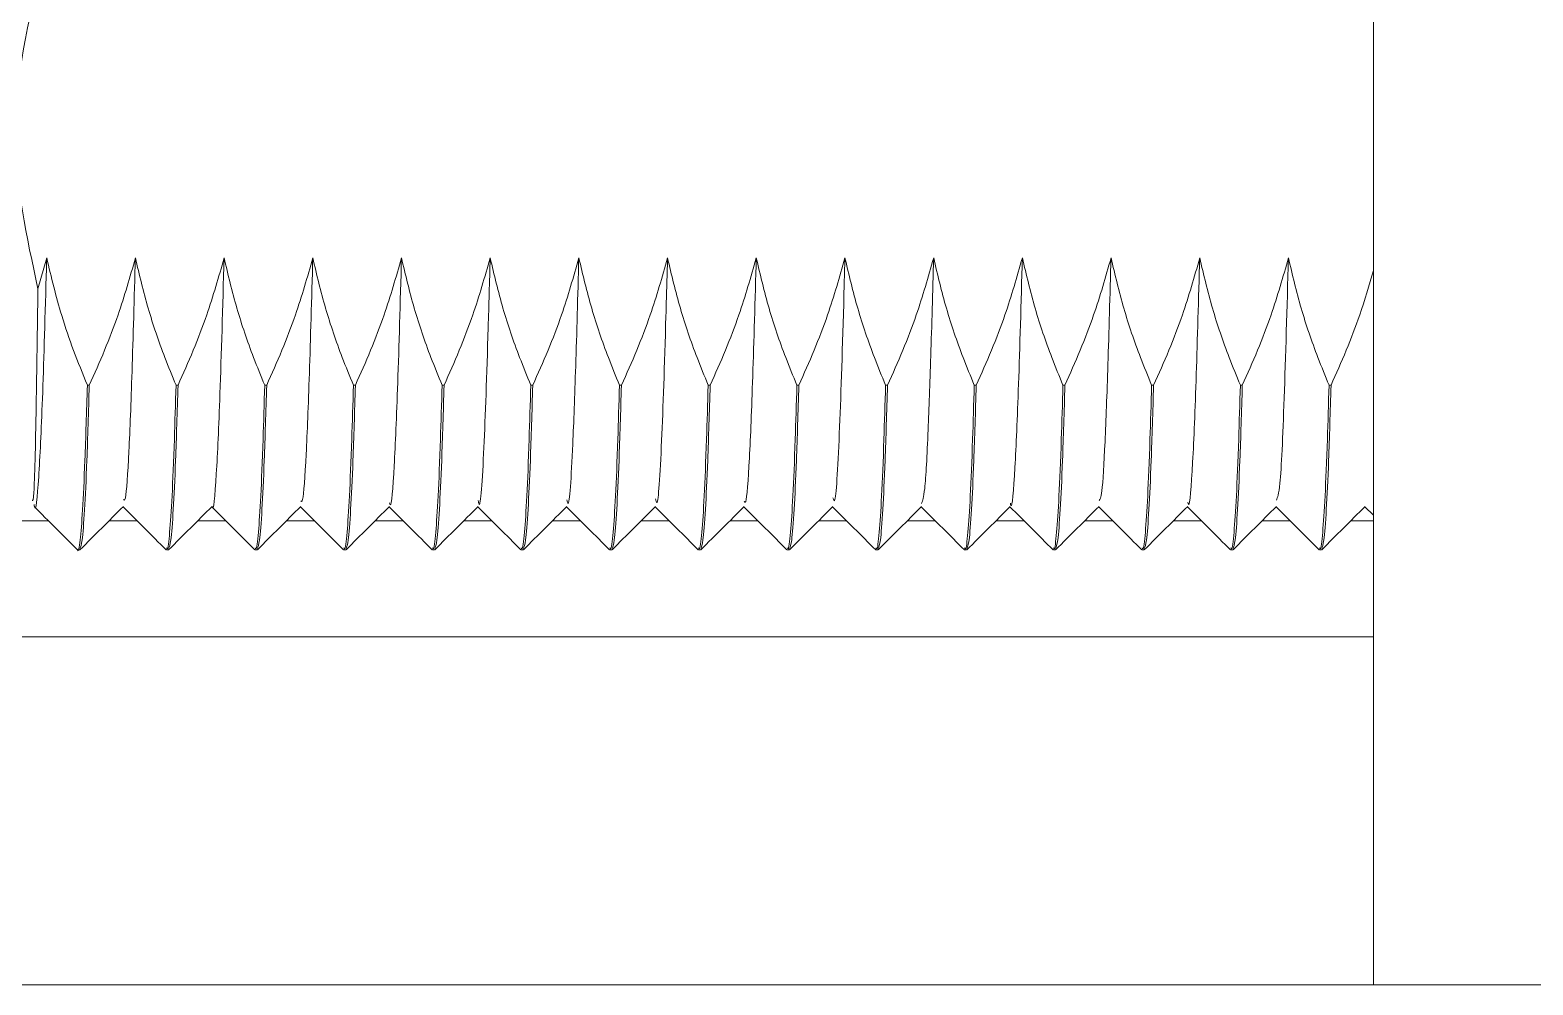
# Model space of a CAD drawing. Extents: x 500 to 100500, y -14500 to 21140.
# Drawn here: x 6284.35 to 6310.25, y -6454.45 to -6437.98 of the extents above; entities that cross this region are included whole.
import ezdxf

# ---------------------------------------------------------------- set-up
doc = ezdxf.new("R2010")
doc.units = 0
doc.linetypes.add('SLD-Solid', pattern=[0])
doc.layers.add('D', color=7, linetype='CONTINUOUS')
doc.layers.add('MODEL', color=7, linetype='SLD-Solid', lineweight=15)

# ---------------------------------------------------------------- blocks, each defined once
blk = doc.blocks.new('KASDADS')
at = {"layer": 'MODEL', "color": 4}
for p, q in [((-53559.016, -66369.889, 21.357), (-53559.016, -66406.889, 21.357)), ((-53582.026, -66394.886, 21.357), (-53581.875, -66394.355, 21.357)), ((-53581.175, -66396.549, 21.357), (-53581.142, -66396.549, 21.357)), ((-53579.647, -66396.549, 21.357), (-53579.613, -66396.549, 21.357)), ((-53578.119, -66396.549, 21.357), (-53578.085, -66396.549, 21.357)), ((-53576.59, -66396.549, 21.357), (-53576.557, -66396.549, 21.357)), ((-53575.062, -66396.549, 21.357), (-53575.028, -66396.549, 21.357)), ((-53573.534, -66396.549, 21.357), (-53573.5, -66396.549, 21.357)), ((-53572.006, -66396.549, 21.357), (-53571.972, -66396.549, 21.357)), ((-53570.477, -66396.549, 21.357), (-53570.443, -66396.549, 21.357)), ((-53568.949, -66396.549, 21.357), (-53568.915, -66396.549, 21.357)), ((-53567.421, -66396.549, 21.357), (-53567.387, -66396.549, 21.357)), ((-53565.892, -66396.549, 21.357), (-53565.859, -66396.549, 21.357)), ((-53564.364, -66396.549, 21.357), (-53564.33, -66396.549, 21.357)), ((-53562.836, -66396.549, 21.357), (-53562.802, -66396.549, 21.357)), ((-53561.307, -66396.549, 21.357), (-53561.274, -66396.549, 21.357)), ((-53559.779, -66396.549, 21.357), (-53559.745, -66396.549, 21.357)), ((-53559.164, -66398.645, 21.357), (-53559.016, -66398.792, 21.357)), ((-53599.016, -66398.889, 21.357), (-53581.844, -66398.889, 21.357)), ((-53580.805, -66398.889, 21.357), (-53580.316, -66398.889, 21.357)), ((-53579.276, -66398.889, 21.357), (-53578.787, -66398.889, 21.357)), ((-53577.748, -66398.889, 21.357), (-53577.259, -66398.889, 21.357)), ((-53576.22, -66398.889, 21.357), (-53575.731, -66398.889, 21.357)), ((-53574.692, -66398.889, 21.357), (-53574.202, -66398.889, 21.357)), ((-53573.163, -66398.889, 21.357), (-53572.674, -66398.889, 21.357)), ((-53571.635, -66398.889, 21.357), (-53571.146, -66398.889, 21.357)), ((-53570.107, -66398.889, 21.357), (-53569.617, -66398.889, 21.357)), ((-53568.578, -66398.889, 21.357), (-53568.089, -66398.889, 21.357)), ((-53567.05, -66398.889, 21.357), (-53566.561, -66398.889, 21.357)), ((-53565.522, -66398.889, 21.357), (-53565.033, -66398.889, 21.357)), ((-53563.993, -66398.889, 21.357), (-53563.504, -66398.889, 21.357)), ((-53562.465, -66398.889, 21.357), (-53561.976, -66398.889, 21.357)), ((-53560.937, -66398.889, 21.357), (-53560.448, -66398.889, 21.357)), ((-53559.408, -66398.889, 21.357), (-53559.016, -66398.889, 21.357)), ((-53581.341, -66399.389, 21.357), (-53581.307, -66399.389, 21.357)), ((-53579.813, -66399.389, 21.357), (-53579.779, -66399.389, 21.357)), ((-53578.285, -66399.389, 21.357), (-53578.251, -66399.389, 21.357)), ((-53576.756, -66399.389, 21.357), (-53576.722, -66399.389, 21.357)), ((-53575.228, -66399.389, 21.357), (-53575.194, -66399.389, 21.357)), ((-53573.7, -66399.389, 21.357), (-53573.666, -66399.389, 21.357)), ((-53572.171, -66399.389, 21.357), (-53572.138, -66399.389, 21.357)), ((-53570.643, -66399.389, 21.357), (-53570.609, -66399.389, 21.357)), ((-53569.115, -66399.389, 21.357), (-53569.081, -66399.389, 21.357)), ((-53567.586, -66399.389, 21.357), (-53567.553, -66399.389, 21.357)), ((-53566.058, -66399.389, 21.357), (-53566.024, -66399.389, 21.357)), ((-53564.53, -66399.389, 21.357), (-53564.496, -66399.389, 21.357)), ((-53563.002, -66399.389, 21.357), (-53562.968, -66399.389, 21.357)), ((-53561.473, -66399.389, 21.357), (-53561.44, -66399.389, 21.357)), ((-53559.945, -66399.389, 21.357), (-53559.911, -66399.389, 21.357)), ((-53599.016, -66400.889, 21.357), (-53559.016, -66400.889, 21.357)), ((-53547.016, -66406.889, 21.357), (-53621.516, -66406.889, 21.357))]:
    blk.add_line(p, q, dxfattribs=at)
for points, knots in [([(-53582.026, -66394.886, 21.357), (-53582.221, -66393.992, 21.357), (-53582.628, -66392.128, 21.357), (-53582.187, -66390.267, 21.357), (-53581.958, -66389.299, 21.357)], [0, 0, 0, 0, 0.479445, 1, 1, 1, 1]), ([(-53582.092, -66398.603, 21.357), (-53582.09, -66398.617, 21.357), (-53582.064, -66398.786, 21.357), (-53582.013, -66398.228, 21.357), (-53581.949, -66396.917, 21.357), (-53581.904, -66395.393, 21.357), (-53581.878, -66394.463, 21.357), (-53581.875, -66394.355, 21.357)], [0, 0, 0, 0, 0.0279642, 0.3456984, 0.652455, 0.9597597, 1, 1, 1, 1]), ([(-53581.875, -66394.355, 21.357), (-53581.796, -66394.687, 21.357), (-53581.667, -66395.225, 21.357), (-53581.418, -66395.954, 21.357), (-53581.256, -66396.351, 21.357), (-53581.175, -66396.549, 21.357)], [0, 0, 0, 0, 0.445389, 0.722408, 1, 1, 1, 1]), ([(-53580.347, -66394.355, 21.357), (-53580.441, -66394.684, 21.357), (-53580.594, -66395.221, 21.357), (-53580.874, -66395.949, 21.357), (-53581.052, -66396.349, 21.357), (-53581.142, -66396.549, 21.357)], [0, 0, 0, 0, 0.440718, 0.720093, 1, 1, 1, 1]), ([(-53580.347, -66394.355, 21.357), (-53580.367, -66395.045, 21.357), (-53580.406, -66396.408, 21.357), (-53580.458, -66397.774, 21.357), (-53580.51, -66398.568, 21.357), (-53580.543, -66398.532, 21.357), (-53580.555, -66398.519, 21.357)], [0, 0, 0, 0, 0.280309, 0.553766, 0.837604, 1, 1, 1, 1]), ([(-53579.647, -66396.549, 21.357), (-53579.712, -66396.39, 21.357), (-53579.891, -66395.954, 21.357), (-53580.141, -66395.225, 21.357), (-53580.278, -66394.645, 21.357), (-53580.347, -66394.355, 21.357)], [0, 0, 0, 0, 0.2225172, 0.6103258, 1, 1, 1, 1]), ([(-53578.819, -66394.355, 21.357), (-53578.912, -66394.684, 21.357), (-53579.066, -66395.221, 21.357), (-53579.346, -66395.949, 21.357), (-53579.524, -66396.349, 21.357), (-53579.613, -66396.549, 21.357)], [0, 0, 0, 0, 0.440718, 0.720093, 1, 1, 1, 1]), ([(-53578.819, -66394.355, 21.357), (-53578.843, -66395.198, 21.357), (-53578.889, -66396.819, 21.357), (-53578.952, -66398.162, 21.357), (-53579.002, -66398.766, 21.357), (-53579.026, -66398.635, 21.357), (-53579.026, -66398.633, 21.357)], [0, 0, 0, 0, 0.346066, 0.664949, 0.995789, 1, 1, 1, 1]), ([(-53578.119, -66396.549, 21.357), (-53578.184, -66396.39, 21.357), (-53578.362, -66395.954, 21.357), (-53578.613, -66395.225, 21.357), (-53578.75, -66394.645, 21.357), (-53578.819, -66394.355, 21.357)], [0, 0, 0, 0, 0.222511, 0.610328, 1, 1, 1, 1]), ([(-53577.29, -66394.355, 21.357), (-53577.384, -66394.684, 21.357), (-53577.537, -66395.221, 21.357), (-53577.817, -66395.949, 21.357), (-53577.996, -66396.349, 21.357), (-53578.085, -66396.549, 21.357)], [0, 0, 0, 0, 0.4407145, 0.720095, 1, 1, 1, 1]), ([(-53577.29, -66394.355, 21.357), (-53577.31, -66395.057, 21.357), (-53577.35, -66396.449, 21.357), (-53577.404, -66397.83, 21.357), (-53577.456, -66398.581, 21.357), (-53577.488, -66398.553, 21.357), (-53577.498, -66398.544, 21.357)], [0, 0, 0, 0, 0.285686, 0.566157, 0.857471, 1, 1, 1, 1]), ([(-53576.59, -66396.549, 21.357), (-53576.656, -66396.39, 21.357), (-53576.834, -66395.954, 21.357), (-53577.085, -66395.225, 21.357), (-53577.222, -66394.645, 21.357), (-53577.29, -66394.355, 21.357)], [0, 0, 0, 0, 0.222518, 0.610329, 1, 1, 1, 1]), ([(-53575.762, -66394.355, 21.357), (-53575.856, -66394.684, 21.357), (-53576.009, -66395.221, 21.357), (-53576.289, -66395.949, 21.357), (-53576.467, -66396.349, 21.357), (-53576.557, -66396.549, 21.357)], [0, 0, 0, 0, 0.440718, 0.720093, 1, 1, 1, 1]), ([(-53575.762, -66394.355, 21.357), (-53575.784, -66395.122, 21.357), (-53575.827, -66396.642, 21.357), (-53575.887, -66398.037, 21.357), (-53575.938, -66398.686, 21.357), (-53575.965, -66398.593, 21.357), (-53575.97, -66398.579, 21.357)], [0, 0, 0, 0, 0.313221, 0.621322, 0.941636, 1, 1, 1, 1]), ([(-53575.062, -66396.549, 21.357), (-53575.127, -66396.39, 21.357), (-53575.306, -66395.954, 21.357), (-53575.557, -66395.225, 21.357), (-53575.693, -66394.645, 21.357), (-53575.762, -66394.355, 21.357)], [0, 0, 0, 0, 0.2225172, 0.6103258, 1, 1, 1, 1]), ([(-53574.234, -66394.355, 21.357), (-53574.328, -66394.684, 21.357), (-53574.481, -66395.221, 21.357), (-53574.761, -66395.949, 21.357), (-53574.939, -66396.349, 21.357), (-53575.028, -66396.549, 21.357)], [0, 0, 0, 0, 0.440718, 0.720101, 1, 1, 1, 1]), ([(-53574.234, -66394.355, 21.357), (-53574.245, -66394.766, 21.357), (-53574.284, -66396.119, 21.357), (-53574.341, -66397.759, 21.357), (-53574.403, -66398.731, 21.357), (-53574.436, -66398.565, 21.357), (-53574.441, -66398.538, 21.357)], [0, 0, 0, 0, 0.163697, 0.538594, 0.927349, 1, 1, 1, 1]), ([(-53573.534, -66396.549, 21.357), (-53573.599, -66396.39, 21.357), (-53573.778, -66395.954, 21.357), (-53574.028, -66395.225, 21.357), (-53574.165, -66394.645, 21.357), (-53574.234, -66394.355, 21.357)], [0, 0, 0, 0, 0.222511, 0.610328, 1, 1, 1, 1]), ([(-53572.706, -66394.355, 21.357), (-53572.799, -66394.684, 21.357), (-53572.952, -66395.221, 21.357), (-53573.232, -66395.949, 21.357), (-53573.411, -66396.349, 21.357), (-53573.5, -66396.549, 21.357)], [0, 0, 0, 0, 0.440711, 0.720093, 1, 1, 1, 1]), ([(-53572.706, -66394.355, 21.357), (-53572.724, -66395.012, 21.357), (-53572.761, -66396.308, 21.357), (-53572.818, -66397.826, 21.357), (-53572.872, -66398.711, 21.357), (-53572.906, -66398.553, 21.357), (-53572.913, -66398.524, 21.357)], [0, 0, 0, 0, 0.266025, 0.524772, 0.91276, 1, 1, 1, 1]), ([(-53572.006, -66396.549, 21.357), (-53572.071, -66396.39, 21.357), (-53572.249, -66395.954, 21.357), (-53572.5, -66395.225, 21.357), (-53572.637, -66394.645, 21.357), (-53572.706, -66394.355, 21.357)], [0, 0, 0, 0, 0.2225172, 0.6103258, 1, 1, 1, 1]), ([(-53571.177, -66394.355, 21.357), (-53571.271, -66394.684, 21.357), (-53571.424, -66395.221, 21.357), (-53571.704, -66395.949, 21.357), (-53571.882, -66396.349, 21.357), (-53571.972, -66396.549, 21.357)], [0, 0, 0, 0, 0.440718, 0.720093, 1, 1, 1, 1]), ([(-53571.177, -66394.355, 21.357), (-53571.187, -66394.696, 21.357), (-53571.223, -66395.985, 21.357), (-53571.279, -66397.646, 21.357), (-53571.342, -66398.689, 21.357), (-53571.377, -66398.541, 21.357), (-53571.384, -66398.51, 21.357)], [0, 0, 0, 0, 0.135248, 0.510392, 0.898068, 1, 1, 1, 1]), ([(-53570.477, -66396.549, 21.357), (-53570.542, -66396.39, 21.357), (-53570.721, -66395.954, 21.357), (-53570.972, -66395.225, 21.357), (-53571.109, -66394.645, 21.357), (-53571.177, -66394.355, 21.357)], [0, 0, 0, 0, 0.2225172, 0.6103258, 1, 1, 1, 1]), ([(-53569.649, -66394.355, 21.357), (-53569.743, -66394.684, 21.357), (-53569.896, -66395.221, 21.357), (-53570.176, -66395.949, 21.357), (-53570.354, -66396.349, 21.357), (-53570.443, -66396.549, 21.357)], [0, 0, 0, 0, 0.440718, 0.720101, 1, 1, 1, 1]), ([(-53569.649, -66394.355, 21.357), (-53569.67, -66395.078, 21.357), (-53569.71, -66396.51, 21.357), (-53569.766, -66397.897, 21.357), (-53569.818, -66398.613, 21.357), (-53569.848, -66398.563, 21.357), (-53569.856, -66398.548, 21.357)], [0, 0, 0, 0, 0.294726, 0.583226, 0.883057, 1, 1, 1, 1]), ([(-53568.949, -66396.549, 21.357), (-53569.014, -66396.39, 21.357), (-53569.193, -66395.954, 21.357), (-53569.443, -66395.225, 21.357), (-53569.58, -66394.645, 21.357), (-53569.649, -66394.355, 21.357)], [0, 0, 0, 0, 0.222518, 0.610329, 1, 1, 1, 1]), ([(-53568.121, -66394.355, 21.357), (-53568.214, -66394.684, 21.357), (-53568.368, -66395.221, 21.357), (-53568.648, -66395.949, 21.357), (-53568.826, -66396.349, 21.357), (-53568.915, -66396.549, 21.357)], [0, 0, 0, 0, 0.440711, 0.720093, 1, 1, 1, 1]), ([(-53568.121, -66394.355, 21.357), (-53568.128, -66394.626, 21.357), (-53568.162, -66395.849, 21.357), (-53568.217, -66397.525, 21.357), (-53568.281, -66398.646, 21.357), (-53568.318, -66398.521, 21.357), (-53568.328, -66398.49, 21.357)], [0, 0, 0, 0, 0.1066684, 0.4823174, 0.8688079, 1, 1, 1, 1]), ([(-53567.421, -66396.549, 21.357), (-53567.486, -66396.39, 21.357), (-53567.664, -66395.954, 21.357), (-53567.915, -66395.225, 21.357), (-53568.052, -66394.645, 21.357), (-53568.121, -66394.355, 21.357)], [0, 0, 0, 0, 0.2225172, 0.6103258, 1, 1, 1, 1]), ([(-53566.592, -66394.355, 21.357), (-53566.686, -66394.684, 21.357), (-53566.839, -66395.221, 21.357), (-53567.119, -66395.949, 21.357), (-53567.298, -66396.349, 21.357), (-53567.387, -66396.549, 21.357)], [0, 0, 0, 0, 0.440718, 0.720093, 1, 1, 1, 1]), ([(-53566.592, -66394.355, 21.357), (-53566.609, -66394.945, 21.357), (-53566.642, -66396.105, 21.357), (-53566.69, -66397.475, 21.357), (-53566.743, -66398.44, 21.357), (-53566.782, -66398.54, 21.357), (-53566.8, -66398.586, 21.357)], [0, 0, 0, 0, 0.237623, 0.467843, 0.755504, 1, 1, 1, 1]), ([(-53565.892, -66396.549, 21.357), (-53565.957, -66396.39, 21.357), (-53566.136, -66395.954, 21.357), (-53566.387, -66395.225, 21.357), (-53566.524, -66394.645, 21.357), (-53566.592, -66394.355, 21.357)], [0, 0, 0, 0, 0.2225172, 0.6103258, 1, 1, 1, 1]), ([(-53565.064, -66394.355, 21.357), (-53565.158, -66394.684, 21.357), (-53565.311, -66395.221, 21.357), (-53565.591, -66395.949, 21.357), (-53565.769, -66396.349, 21.357), (-53565.859, -66396.549, 21.357)], [0, 0, 0, 0, 0.440718, 0.720101, 1, 1, 1, 1]), ([(-53565.064, -66394.355, 21.357), (-53565.086, -66395.132, 21.357), (-53565.13, -66396.674, 21.357), (-53565.191, -66398.061, 21.357), (-53565.241, -66398.716, 21.357), (-53565.268, -66398.599, 21.357), (-53565.271, -66398.584, 21.357)], [0, 0, 0, 0, 0.317559, 0.630302, 0.95541, 1, 1, 1, 1]), ([(-53564.364, -66396.549, 21.357), (-53564.429, -66396.39, 21.357), (-53564.608, -66395.954, 21.357), (-53564.858, -66395.225, 21.357), (-53564.995, -66394.645, 21.357), (-53565.064, -66394.355, 21.357)], [0, 0, 0, 0, 0.222518, 0.610329, 1, 1, 1, 1]), ([(-53563.536, -66394.355, 21.357), (-53563.629, -66394.684, 21.357), (-53563.783, -66395.221, 21.357), (-53564.063, -66395.949, 21.357), (-53564.241, -66396.349, 21.357), (-53564.33, -66396.549, 21.357)], [0, 0, 0, 0, 0.440711, 0.720093, 1, 1, 1, 1]), ([(-53563.536, -66394.355, 21.357), (-53563.554, -66394.999, 21.357), (-53563.59, -66396.268, 21.357), (-53563.639, -66397.601, 21.357), (-53563.691, -66398.486, 21.357), (-53563.727, -66398.519, 21.357), (-53563.743, -66398.535, 21.357)], [0, 0, 0, 0, 0.260557, 0.513763, 0.775725, 1, 1, 1, 1]), ([(-53562.836, -66396.549, 21.357), (-53562.901, -66396.39, 21.357), (-53563.08, -66395.954, 21.357), (-53563.33, -66395.225, 21.357), (-53563.467, -66394.645, 21.357), (-53563.536, -66394.355, 21.357)], [0, 0, 0, 0, 0.2225172, 0.6103258, 1, 1, 1, 1]), ([(-53562.007, -66394.355, 21.357), (-53562.101, -66394.684, 21.357), (-53562.254, -66395.221, 21.357), (-53562.534, -66395.949, 21.357), (-53562.713, -66396.349, 21.357), (-53562.802, -66396.549, 21.357)], [0, 0, 0, 0, 0.440718, 0.720093, 1, 1, 1, 1]), ([(-53562.007, -66394.355, 21.357), (-53562.028, -66395.062, 21.357), (-53562.07, -66396.548, 21.357), (-53562.129, -66397.978, 21.357), (-53562.181, -66398.694, 21.357), (-53562.21, -66398.581, 21.357), (-53562.215, -66398.563, 21.357)], [0, 0, 0, 0, 0.287694, 0.604219, 0.933545, 1, 1, 1, 1]), ([(-53561.307, -66396.549, 21.357), (-53561.373, -66396.39, 21.357), (-53561.551, -66395.954, 21.357), (-53561.802, -66395.225, 21.357), (-53561.939, -66394.645, 21.357), (-53562.007, -66394.355, 21.357)], [0, 0, 0, 0, 0.2225172, 0.6103258, 1, 1, 1, 1]), ([(-53560.479, -66394.355, 21.357), (-53560.573, -66394.684, 21.357), (-53560.726, -66395.221, 21.357), (-53561.006, -66395.949, 21.357), (-53561.184, -66396.349, 21.357), (-53561.274, -66396.549, 21.357)], [0, 0, 0, 0, 0.4407145, 0.720095, 1, 1, 1, 1]), ([(-53560.479, -66394.355, 21.357), (-53560.504, -66395.216, 21.357), (-53560.553, -66396.935, 21.357), (-53560.619, -66398.383, 21.357), (-53560.666, -66398.484, 21.357), (-53560.687, -66398.529, 21.357)], [0, 0, 0, 0, 0.359763, 0.718706, 1, 1, 1, 1]), ([(-53559.779, -66396.549, 21.357), (-53559.844, -66396.39, 21.357), (-53560.023, -66395.954, 21.357), (-53560.274, -66395.225, 21.357), (-53560.41, -66394.645, 21.357), (-53560.479, -66394.355, 21.357)], [0, 0, 0, 0, 0.222518, 0.610329, 1, 1, 1, 1]), ([(-53559.016, -66394.57, 21.357), (-53559.09, -66394.826, 21.357), (-53559.223, -66395.291, 21.357), (-53559.478, -66395.949, 21.357), (-53559.656, -66396.349, 21.357), (-53559.745, -66396.549, 21.357)], [0, 0, 0, 0, 0.381063, 0.690241, 1, 1, 1, 1]), ([(-53582.126, -66398.536, 21.357), (-53582.116, -66398.539, 21.357), (-53582.092, -66398.549, 21.357), (-53582.059, -66397.193, 21.357), (-53582.036, -66395.593, 21.357), (-53582.026, -66394.886, 21.357)], [0, 0, 0, 0, 0.277218, 0.680332, 1, 1, 1, 1]), ([(-53581.175, -66396.549, 21.357), (-53581.189, -66397.005, 21.357), (-53581.216, -66397.877, 21.357), (-53581.257, -66398.753, 21.357), (-53581.299, -66399.254, 21.357), (-53581.329, -66399.448, 21.357), (-53581.344, -66399.38, 21.357), (-53581.345, -66399.376, 21.357)], [0, 0, 0, 0, 0.262868, 0.503528, 0.744187, 0.984853, 1, 1, 1, 1]), ([(-53581.142, -66396.549, 21.357), (-53581.155, -66397.006, 21.357), (-53581.182, -66397.881, 21.357), (-53581.223, -66398.741, 21.357), (-53581.263, -66399.274, 21.357), (-53581.29, -66399.335, 21.357), (-53581.302, -66399.364, 21.357)], [0, 0, 0, 0, 0.276366, 0.529383, 0.782399, 1, 1, 1, 1]), ([(-53579.813, -66399.352, 21.357), (-53579.808, -66399.362, 21.357), (-53579.79, -66399.408, 21.357), (-53579.757, -66399.128, 21.357), (-53579.715, -66398.504, 21.357), (-53579.679, -66397.622, 21.357), (-53579.657, -66396.87, 21.357), (-53579.647, -66396.549, 21.357)], [0, 0, 0, 0, 0.07509, 0.323982, 0.565877, 0.814786, 1, 1, 1, 1]), ([(-53579.613, -66396.549, 21.357), (-53579.627, -66397.006, 21.357), (-53579.653, -66397.874, 21.357), (-53579.694, -66398.74, 21.357), (-53579.735, -66399.272, 21.357), (-53579.762, -66399.337, 21.357), (-53579.774, -66399.367, 21.357)], [0, 0, 0, 0, 0.276353, 0.525754, 0.782386, 1, 1, 1, 1]), ([(-53578.285, -66399.352, 21.357), (-53578.28, -66399.362, 21.357), (-53578.261, -66399.408, 21.357), (-53578.228, -66399.128, 21.357), (-53578.186, -66398.504, 21.357), (-53578.151, -66397.622, 21.357), (-53578.128, -66396.87, 21.357), (-53578.119, -66396.549, 21.357)], [0, 0, 0, 0, 0.0750897, 0.3239821, 0.5658767, 0.8147866, 1, 1, 1, 1]), ([(-53578.085, -66396.549, 21.357), (-53578.099, -66397.006, 21.357), (-53578.125, -66397.874, 21.357), (-53578.166, -66398.74, 21.357), (-53578.206, -66399.272, 21.357), (-53578.233, -66399.337, 21.357), (-53578.246, -66399.367, 21.357)], [0, 0, 0, 0, 0.276353, 0.525754, 0.782386, 1, 1, 1, 1]), ([(-53576.756, -66399.352, 21.357), (-53576.752, -66399.362, 21.357), (-53576.733, -66399.408, 21.357), (-53576.7, -66399.128, 21.357), (-53576.658, -66398.504, 21.357), (-53576.623, -66397.622, 21.357), (-53576.6, -66396.87, 21.357), (-53576.59, -66396.549, 21.357)], [0, 0, 0, 0, 0.07509, 0.323982, 0.565877, 0.814786, 1, 1, 1, 1]), ([(-53576.557, -66396.549, 21.357), (-53576.57, -66397.006, 21.357), (-53576.597, -66397.874, 21.357), (-53576.638, -66398.74, 21.357), (-53576.678, -66399.272, 21.357), (-53576.705, -66399.337, 21.357), (-53576.717, -66399.367, 21.357)], [0, 0, 0, 0, 0.276353, 0.525754, 0.782386, 1, 1, 1, 1]), ([(-53575.228, -66399.352, 21.357), (-53575.224, -66399.362, 21.357), (-53575.205, -66399.408, 21.357), (-53575.172, -66399.128, 21.357), (-53575.13, -66398.504, 21.357), (-53575.094, -66397.622, 21.357), (-53575.072, -66396.87, 21.357), (-53575.062, -66396.549, 21.357)], [0, 0, 0, 0, 0.07509, 0.323982, 0.565877, 0.814786, 1, 1, 1, 1]), ([(-53575.028, -66396.549, 21.357), (-53575.042, -66397.006, 21.357), (-53575.068, -66397.874, 21.357), (-53575.109, -66398.74, 21.357), (-53575.15, -66399.272, 21.357), (-53575.177, -66399.337, 21.357), (-53575.189, -66399.367, 21.357)], [0, 0, 0, 0, 0.276353, 0.525754, 0.782386, 1, 1, 1, 1]), ([(-53573.7, -66399.352, 21.357), (-53573.695, -66399.362, 21.357), (-53573.676, -66399.408, 21.357), (-53573.643, -66399.128, 21.357), (-53573.601, -66398.504, 21.357), (-53573.566, -66397.622, 21.357), (-53573.544, -66396.87, 21.357), (-53573.534, -66396.549, 21.357)], [0, 0, 0, 0, 0.0750897, 0.3239821, 0.5658767, 0.8147866, 1, 1, 1, 1]), ([(-53573.5, -66396.549, 21.357), (-53573.514, -66397.006, 21.357), (-53573.54, -66397.874, 21.357), (-53573.581, -66398.74, 21.357), (-53573.621, -66399.272, 21.357), (-53573.648, -66399.337, 21.357), (-53573.661, -66399.367, 21.357)], [0, 0, 0, 0, 0.276353, 0.525754, 0.782386, 1, 1, 1, 1]), ([(-53572.171, -66399.352, 21.357), (-53572.167, -66399.362, 21.357), (-53572.148, -66399.408, 21.357), (-53572.115, -66399.128, 21.357), (-53572.073, -66398.504, 21.357), (-53572.038, -66397.622, 21.357), (-53572.015, -66396.87, 21.357), (-53572.006, -66396.549, 21.357)], [0, 0, 0, 0, 0.07509, 0.323982, 0.565877, 0.814786, 1, 1, 1, 1]), ([(-53571.972, -66396.549, 21.357), (-53571.986, -66397.006, 21.357), (-53572.012, -66397.874, 21.357), (-53572.053, -66398.74, 21.357), (-53572.093, -66399.272, 21.357), (-53572.12, -66399.337, 21.357), (-53572.132, -66399.367, 21.357)], [0, 0, 0, 0, 0.276353, 0.525754, 0.782386, 1, 1, 1, 1]), ([(-53570.643, -66399.352, 21.357), (-53570.639, -66399.362, 21.357), (-53570.62, -66399.408, 21.357), (-53570.587, -66399.128, 21.357), (-53570.545, -66398.504, 21.357), (-53570.51, -66397.622, 21.357), (-53570.487, -66396.87, 21.357), (-53570.477, -66396.549, 21.357)], [0, 0, 0, 0, 0.07509, 0.323982, 0.565877, 0.814786, 1, 1, 1, 1]), ([(-53570.443, -66396.549, 21.357), (-53570.457, -66397.006, 21.357), (-53570.484, -66397.874, 21.357), (-53570.525, -66398.74, 21.357), (-53570.565, -66399.272, 21.357), (-53570.592, -66399.337, 21.357), (-53570.604, -66399.367, 21.357)], [0, 0, 0, 0, 0.276353, 0.525754, 0.782386, 1, 1, 1, 1]), ([(-53569.115, -66399.352, 21.357), (-53569.11, -66399.362, 21.357), (-53569.092, -66399.408, 21.357), (-53569.058, -66399.128, 21.357), (-53569.017, -66398.504, 21.357), (-53568.981, -66397.622, 21.357), (-53568.959, -66396.87, 21.357), (-53568.949, -66396.549, 21.357)], [0, 0, 0, 0, 0.0750897, 0.3239821, 0.5658767, 0.8147866, 1, 1, 1, 1]), ([(-53568.915, -66396.549, 21.357), (-53568.929, -66397.006, 21.357), (-53568.955, -66397.874, 21.357), (-53568.996, -66398.74, 21.357), (-53569.037, -66399.272, 21.357), (-53569.063, -66399.337, 21.357), (-53569.076, -66399.367, 21.357)], [0, 0, 0, 0, 0.276353, 0.525754, 0.782386, 1, 1, 1, 1]), ([(-53567.586, -66399.352, 21.357), (-53567.582, -66399.362, 21.357), (-53567.563, -66399.408, 21.357), (-53567.53, -66399.128, 21.357), (-53567.488, -66398.504, 21.357), (-53567.453, -66397.622, 21.357), (-53567.43, -66396.87, 21.357), (-53567.421, -66396.549, 21.357)], [0, 0, 0, 0, 0.07509, 0.323982, 0.565877, 0.814786, 1, 1, 1, 1]), ([(-53567.387, -66396.549, 21.357), (-53567.401, -66397.006, 21.357), (-53567.427, -66397.874, 21.357), (-53567.468, -66398.74, 21.357), (-53567.508, -66399.272, 21.357), (-53567.535, -66399.337, 21.357), (-53567.547, -66399.367, 21.357)], [0, 0, 0, 0, 0.276353, 0.525754, 0.782386, 1, 1, 1, 1]), ([(-53566.058, -66399.352, 21.357), (-53566.054, -66399.362, 21.357), (-53566.035, -66399.408, 21.357), (-53566.002, -66399.128, 21.357), (-53565.96, -66398.504, 21.357), (-53565.925, -66397.622, 21.357), (-53565.902, -66396.87, 21.357), (-53565.892, -66396.549, 21.357)], [0, 0, 0, 0, 0.07509, 0.323982, 0.565877, 0.814786, 1, 1, 1, 1]), ([(-53565.859, -66396.549, 21.357), (-53565.872, -66397.006, 21.357), (-53565.899, -66397.874, 21.357), (-53565.94, -66398.74, 21.357), (-53565.98, -66399.272, 21.357), (-53566.007, -66399.337, 21.357), (-53566.019, -66399.367, 21.357)], [0, 0, 0, 0, 0.276353, 0.525754, 0.782386, 1, 1, 1, 1]), ([(-53564.53, -66399.352, 21.357), (-53564.525, -66399.362, 21.357), (-53564.507, -66399.408, 21.357), (-53564.474, -66399.128, 21.357), (-53564.432, -66398.504, 21.357), (-53564.396, -66397.622, 21.357), (-53564.374, -66396.87, 21.357), (-53564.364, -66396.549, 21.357)], [0, 0, 0, 0, 0.0750897, 0.3239821, 0.5658767, 0.8147866, 1, 1, 1, 1]), ([(-53564.33, -66396.549, 21.357), (-53564.344, -66397.006, 21.357), (-53564.37, -66397.874, 21.357), (-53564.411, -66398.74, 21.357), (-53564.452, -66399.272, 21.357), (-53564.479, -66399.337, 21.357), (-53564.491, -66399.367, 21.357)], [0, 0, 0, 0, 0.276353, 0.525754, 0.782386, 1, 1, 1, 1]), ([(-53563.002, -66399.352, 21.357), (-53562.997, -66399.362, 21.357), (-53562.978, -66399.408, 21.357), (-53562.945, -66399.128, 21.357), (-53562.903, -66398.504, 21.357), (-53562.868, -66397.622, 21.357), (-53562.845, -66396.87, 21.357), (-53562.836, -66396.549, 21.357)], [0, 0, 0, 0, 0.07509, 0.323982, 0.565877, 0.814786, 1, 1, 1, 1]), ([(-53562.802, -66396.549, 21.357), (-53562.816, -66397.006, 21.357), (-53562.842, -66397.874, 21.357), (-53562.883, -66398.74, 21.357), (-53562.923, -66399.272, 21.357), (-53562.95, -66399.337, 21.357), (-53562.963, -66399.367, 21.357)], [0, 0, 0, 0, 0.276353, 0.525754, 0.782387, 1, 1, 1, 1]), ([(-53561.473, -66399.352, 21.357), (-53561.469, -66399.362, 21.357), (-53561.45, -66399.408, 21.357), (-53561.417, -66399.128, 21.357), (-53561.375, -66398.504, 21.357), (-53561.34, -66397.622, 21.357), (-53561.317, -66396.87, 21.357), (-53561.307, -66396.549, 21.357)], [0, 0, 0, 0, 0.07509, 0.323982, 0.565877, 0.814786, 1, 1, 1, 1]), ([(-53561.274, -66396.549, 21.357), (-53561.287, -66397.006, 21.357), (-53561.314, -66397.874, 21.357), (-53561.355, -66398.74, 21.357), (-53561.395, -66399.272, 21.357), (-53561.422, -66399.337, 21.357), (-53561.434, -66399.367, 21.357)], [0, 0, 0, 0, 0.276353, 0.525754, 0.782386, 1, 1, 1, 1]), ([(-53559.945, -66399.352, 21.357), (-53559.941, -66399.362, 21.357), (-53559.922, -66399.408, 21.357), (-53559.889, -66399.128, 21.357), (-53559.847, -66398.504, 21.357), (-53559.811, -66397.622, 21.357), (-53559.789, -66396.87, 21.357), (-53559.779, -66396.549, 21.357)], [0, 0, 0, 0, 0.07509, 0.323982, 0.565877, 0.814787, 1, 1, 1, 1]), ([(-53559.745, -66396.549, 21.357), (-53559.759, -66397.006, 21.357), (-53559.785, -66397.874, 21.357), (-53559.826, -66398.74, 21.357), (-53559.867, -66399.272, 21.357), (-53559.894, -66399.337, 21.357), (-53559.906, -66399.367, 21.357)], [0, 0, 0, 0, 0.276353, 0.525754, 0.782386, 1, 1, 1, 1]), ([(-53582.092, -66398.641, 21.357), (-53581.968, -66398.765, 21.357), (-53581.718, -66399.014, 21.357), (-53581.469, -66399.263, 21.357), (-53581.345, -66399.388, 21.357)], [0, 0, 0, 0, 0.5, 1, 1, 1, 1]), ([(-53581.302, -66399.386, 21.357), (-53581.178, -66399.262, 21.357), (-53580.928, -66399.013, 21.357), (-53580.679, -66398.764, 21.357), (-53580.555, -66398.639, 21.357)], [0, 0, 0, 0, 0.500002, 1, 1, 1, 1]), ([(-53580.56, -66398.645, 21.357), (-53580.437, -66398.767, 21.357), (-53580.19, -66399.015, 21.357), (-53579.942, -66399.262, 21.357), (-53579.818, -66399.387, 21.357)], [0, 0, 0, 0, 0.496515, 1, 1, 1, 1]), ([(-53579.774, -66399.386, 21.357), (-53579.649, -66399.262, 21.357), (-53579.4, -66399.013, 21.357), (-53579.151, -66398.764, 21.357), (-53579.026, -66398.639, 21.357)], [0, 0, 0, 0, 0.499982, 1, 1, 1, 1]), ([(-53579.032, -66398.645, 21.357), (-53578.909, -66398.767, 21.357), (-53578.661, -66399.015, 21.357), (-53578.414, -66399.262, 21.357), (-53578.289, -66399.387, 21.357)], [0, 0, 0, 0, 0.496535, 1, 1, 1, 1]), ([(-53578.246, -66399.386, 21.357), (-53578.121, -66399.262, 21.357), (-53577.872, -66399.013, 21.357), (-53577.623, -66398.764, 21.357), (-53577.498, -66398.639, 21.357)], [0, 0, 0, 0, 0.500002, 1, 1, 1, 1]), ([(-53577.504, -66398.645, 21.357), (-53577.381, -66398.767, 21.357), (-53577.133, -66399.015, 21.357), (-53576.886, -66399.262, 21.357), (-53576.761, -66399.387, 21.357)], [0, 0, 0, 0, 0.496535, 1, 1, 1, 1]), ([(-53576.717, -66399.386, 21.357), (-53576.593, -66399.262, 21.357), (-53576.343, -66399.013, 21.357), (-53576.094, -66398.764, 21.357), (-53575.97, -66398.639, 21.357)], [0, 0, 0, 0, 0.500002, 1, 1, 1, 1]), ([(-53575.975, -66398.645, 21.357), (-53575.852, -66398.767, 21.357), (-53575.605, -66399.015, 21.357), (-53575.357, -66399.262, 21.357), (-53575.233, -66399.387, 21.357)], [0, 0, 0, 0, 0.496515, 1, 1, 1, 1]), ([(-53575.189, -66399.386, 21.357), (-53575.064, -66399.262, 21.357), (-53574.815, -66399.013, 21.357), (-53574.566, -66398.764, 21.357), (-53574.441, -66398.639, 21.357)], [0, 0, 0, 0, 0.499982, 1, 1, 1, 1]), ([(-53574.447, -66398.645, 21.357), (-53574.324, -66398.767, 21.357), (-53574.077, -66399.015, 21.357), (-53573.829, -66399.262, 21.357), (-53573.705, -66399.387, 21.357)], [0, 0, 0, 0, 0.496535, 1, 1, 1, 1]), ([(-53573.661, -66399.386, 21.357), (-53573.536, -66399.262, 21.357), (-53573.287, -66399.013, 21.357), (-53573.038, -66398.764, 21.357), (-53572.913, -66398.639, 21.357)], [0, 0, 0, 0, 0.500002, 1, 1, 1, 1]), ([(-53572.919, -66398.645, 21.357), (-53572.796, -66398.767, 21.357), (-53572.548, -66399.015, 21.357), (-53572.301, -66399.262, 21.357), (-53572.176, -66399.387, 21.357)], [0, 0, 0, 0, 0.496535, 1, 1, 1, 1]), ([(-53572.132, -66399.386, 21.357), (-53572.008, -66399.262, 21.357), (-53571.759, -66399.013, 21.357), (-53571.509, -66398.764, 21.357), (-53571.385, -66398.639, 21.357)], [0, 0, 0, 0, 0.500002, 1, 1, 1, 1]), ([(-53571.39, -66398.645, 21.357), (-53571.267, -66398.767, 21.357), (-53571.02, -66399.015, 21.357), (-53570.773, -66399.262, 21.357), (-53570.648, -66399.387, 21.357)], [0, 0, 0, 0, 0.496515, 1, 1, 1, 1]), ([(-53570.604, -66399.386, 21.357), (-53570.479, -66399.262, 21.357), (-53570.23, -66399.013, 21.357), (-53569.981, -66398.764, 21.357), (-53569.857, -66398.639, 21.357)], [0, 0, 0, 0, 0.500002, 1, 1, 1, 1]), ([(-53569.862, -66398.645, 21.357), (-53569.739, -66398.767, 21.357), (-53569.492, -66399.015, 21.357), (-53569.244, -66399.262, 21.357), (-53569.12, -66399.387, 21.357)], [0, 0, 0, 0, 0.496535, 1, 1, 1, 1]), ([(-53569.076, -66399.386, 21.357), (-53568.951, -66399.262, 21.357), (-53568.702, -66399.013, 21.357), (-53568.453, -66398.764, 21.357), (-53568.328, -66398.639, 21.357)], [0, 0, 0, 0, 0.500002, 1, 1, 1, 1]), ([(-53568.334, -66398.645, 21.357), (-53568.211, -66398.767, 21.357), (-53567.963, -66399.015, 21.357), (-53567.716, -66399.262, 21.357), (-53567.591, -66399.387, 21.357)], [0, 0, 0, 0, 0.496535, 1, 1, 1, 1]), ([(-53567.547, -66399.386, 21.357), (-53567.423, -66399.262, 21.357), (-53567.174, -66399.013, 21.357), (-53566.924, -66398.764, 21.357), (-53566.8, -66398.639, 21.357)], [0, 0, 0, 0, 0.500002, 1, 1, 1, 1]), ([(-53566.805, -66398.645, 21.357), (-53566.683, -66398.767, 21.357), (-53566.435, -66399.015, 21.357), (-53566.188, -66399.262, 21.357), (-53566.063, -66399.387, 21.357)], [0, 0, 0, 0, 0.496535, 1, 1, 1, 1]), ([(-53566.019, -66399.386, 21.357), (-53565.895, -66399.262, 21.357), (-53565.645, -66399.013, 21.357), (-53565.396, -66398.764, 21.357), (-53565.272, -66398.639, 21.357)], [0, 0, 0, 0, 0.500002, 1, 1, 1, 1]), ([(-53565.277, -66398.645, 21.357), (-53565.154, -66398.767, 21.357), (-53564.907, -66399.015, 21.357), (-53564.659, -66399.262, 21.357), (-53564.535, -66399.387, 21.357)], [0, 0, 0, 0, 0.496535, 1, 1, 1, 1]), ([(-53564.491, -66399.386, 21.357), (-53564.366, -66399.262, 21.357), (-53564.117, -66399.013, 21.357), (-53563.868, -66398.764, 21.357), (-53563.743, -66398.639, 21.357)], [0, 0, 0, 0, 0.500002, 1, 1, 1, 1]), ([(-53563.749, -66398.645, 21.357), (-53563.626, -66398.767, 21.357), (-53563.378, -66399.015, 21.357), (-53563.131, -66399.262, 21.357), (-53563.006, -66399.387, 21.357)], [0, 0, 0, 0, 0.496535, 1, 1, 1, 1]), ([(-53562.963, -66399.386, 21.357), (-53562.838, -66399.262, 21.357), (-53562.589, -66399.013, 21.357), (-53562.34, -66398.764, 21.357), (-53562.215, -66398.639, 21.357)], [0, 0, 0, 0, 0.500002, 1, 1, 1, 1]), ([(-53562.221, -66398.645, 21.357), (-53562.098, -66398.767, 21.357), (-53561.85, -66399.015, 21.357), (-53561.603, -66399.262, 21.357), (-53561.478, -66399.387, 21.357)], [0, 0, 0, 0, 0.496535, 1, 1, 1, 1]), ([(-53561.434, -66399.386, 21.357), (-53561.31, -66399.262, 21.357), (-53561.06, -66399.013, 21.357), (-53560.811, -66398.764, 21.357), (-53560.687, -66398.639, 21.357)], [0, 0, 0, 0, 0.500002, 1, 1, 1, 1]), ([(-53560.692, -66398.645, 21.357), (-53560.569, -66398.767, 21.357), (-53560.322, -66399.015, 21.357), (-53560.074, -66399.262, 21.357), (-53559.95, -66399.387, 21.357)], [0, 0, 0, 0, 0.496535, 1, 1, 1, 1]), ([(-53559.906, -66399.386, 21.357), (-53559.781, -66399.262, 21.357), (-53559.532, -66399.013, 21.357), (-53559.283, -66398.764, 21.357), (-53559.158, -66398.639, 21.357)], [0, 0, 0, 0, 0.500002, 1, 1, 1, 1])]:
    blk.add_open_spline(points, degree=3, knots=knots, dxfattribs=at)

msp = doc.modelspace()

# ---------------------------------------------------------------- block references
at = {"layer": 'D', "color": 1}
msp.add_blockref('KASDADS', (59866.514, 59952.441, -97.175), dxfattribs=at)

doc.saveas('drawing.dxf')
